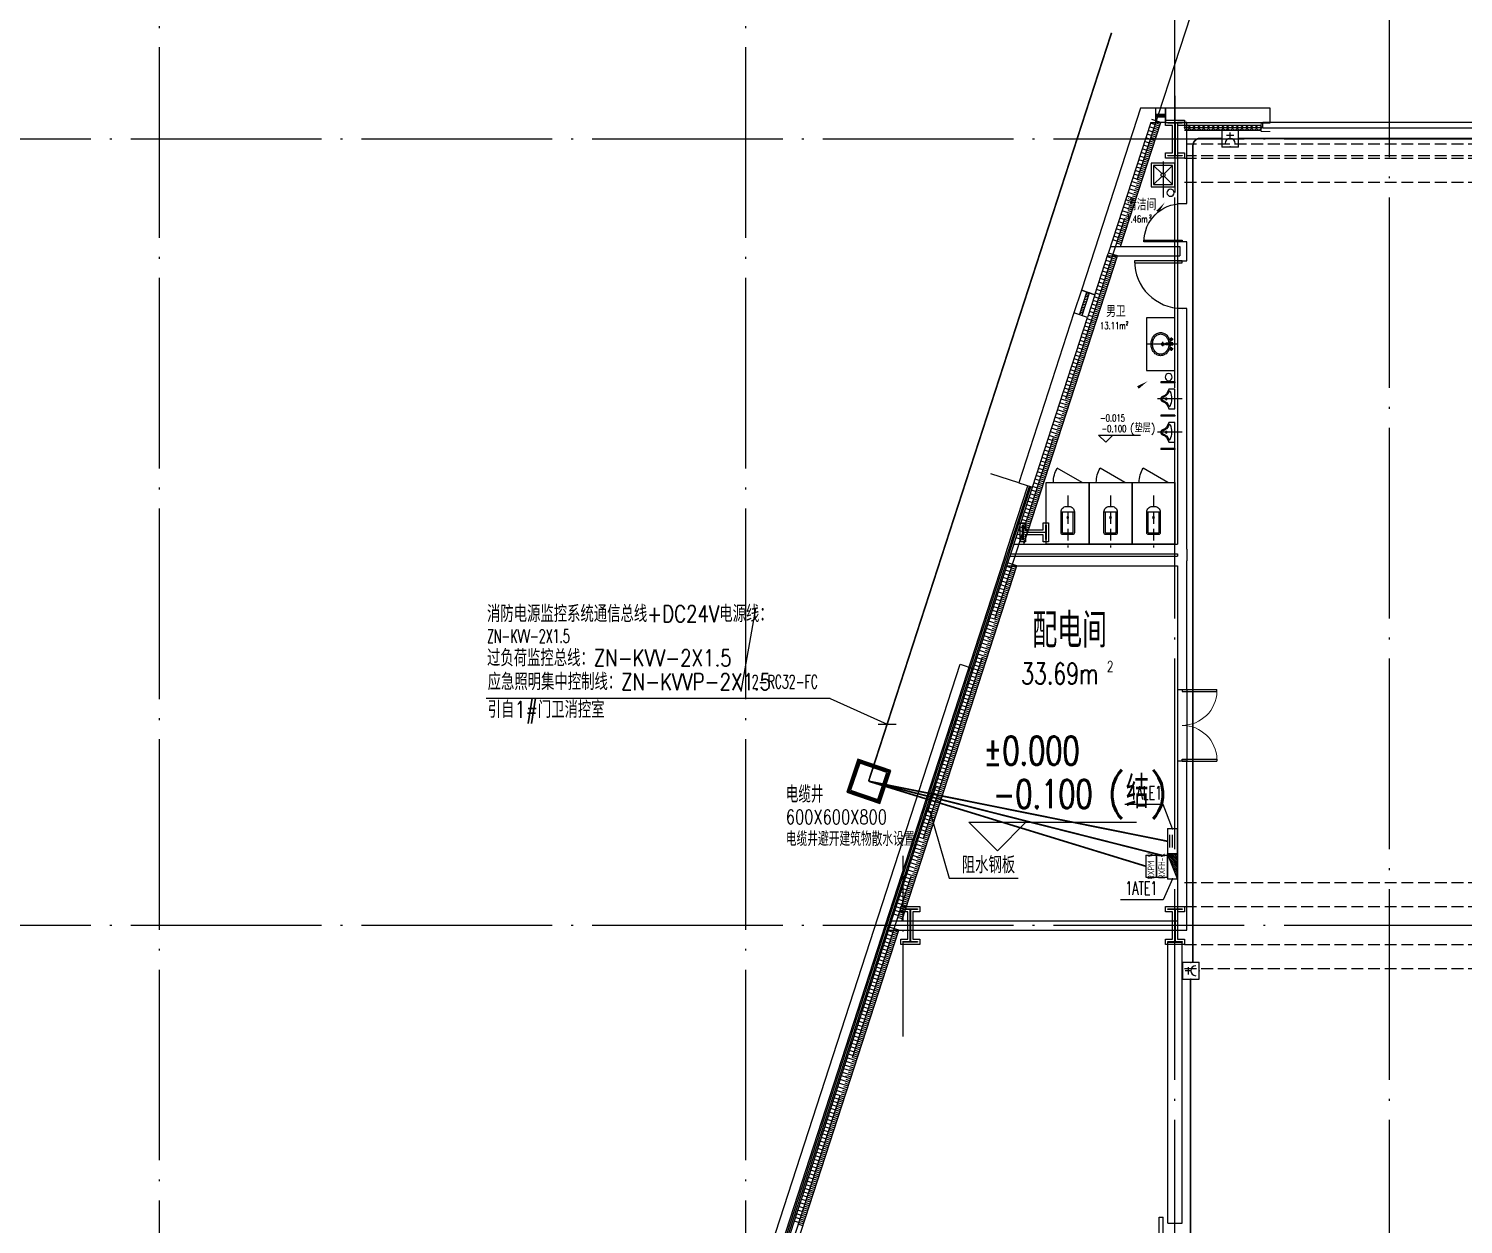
# Model space of a CAD drawing. Extents: x -1396510 to 1250330, y -1892470 to 1623980.
# Drawn here: x 495068 to 525165, y -739402 to -714309 of the extents above; entities that cross this region are included whole.
import ezdxf
from ezdxf.enums import TextEntityAlignment as Align

# ---------------------------------------------------------------- set-up
doc = ezdxf.new("R2010")
doc.units = 0
doc.header["$LTSCALE"] = 1000
doc.header["$MEASUREMENT"] = 0
for name, pattern in [('10平面$0$DASH', [0.35, 0.25, -0.1]), ('10平面$1$DOTE', [2.42, 2, -0.2, 0.02, -0.2]), ('DASH', [0.35, 0.25, -0.1]), ('DOTE', [2.42, 2, -0.2, 0.02, -0.2])]:
    doc.linetypes.add(name, pattern=pattern)
doc.layers.get('Defpoints').update_dxf_attribs({"color": 210})
for name, color, linetype in [('10平面$0$WINDOW', 4, 'Continuous'), ('10平面$1$A-AXIS-DOTE', 14, '10平面$1$DOTE'), ('99平面图例外参$0$A-HATCH-2', 251, 'Continuous'), ('A-AXIS-DOTE', 14, 'DOTE'), ('A-AXIS-DP', 126, 'Continuous'), ('A-HATCH-2', 251, 'Continuous'), ('A-HRAIL', 173, 'Continuous'), ('A-LIN-V', 9, 'Continuous'), ('A-SFCE', 30, 'Continuous'), ('A-WC', 223, 'Continuous'), ('A-WINDOW', 140, 'Continuous'), ('A-防火门窗', 1, 'Continuous'), ('AS-COLN', 6, 'Continuous'), ('AS-WALL', 40, 'Continuous'), ('DIM-箱柜', 3, 'Continuous'), ('DIM_SYMB', 3, 'Continuous'), ('EQUIP-消防', 3, 'Continuous'), ('EQUIP-箱柜', 3, 'Continuous'), ('TEL_TEXT', 7, 'Continuous'), ('WIRE-照明', 1, 'Continuous'), ('建-墙-幕', 4, 'Continuous'), ('建-房间', 7, 'Continuous'), ('建-标高', 3, 'Continuous'), ('建-门', 4, 'Continuous'), ('电气', 7, 'Continuous')]:
    doc.layers.add(name, color=color, linetype=linetype)
doc.layers.add('A-云线2', color=3, linetype='Continuous', plot=False)
doc.styles.add('_TEL_ATTDEF', font='GBENOR', dxfattribs={"width": 0.8, "height": 3, "bigfont": 'GBCBIG'})
doc.styles.add('_TEL_DIM', font='SIMPLEX', dxfattribs={"width": 0.8, "height": 3.5, "bigfont": 'HZTXT'})
doc.styles.add('A-AREA', font='SIMPLEX', dxfattribs={"bigfont": 'GBCBIG'})
doc.styles.add('A-STANDARD', font='SIMPLEX', dxfattribs={"bigfont": 'GBCBIG'})
doc.styles.get("Standard").update_dxf_attribs({"font": 'gbenor.shx', "bigfont": 'gbcbig.shx'})
doc.styles.add('TG_LINETYPE', font='SIMPLEX', dxfattribs={"width": 0.8, "height": 3, "bigfont": 'HZTXT'})
doc.linetypes.add('TG_G', pattern='A,1,-0.3,["G",TG_LINETYPE,S=0.1,R=0,X=-0.25,Y=-0.15],0', length=1.3)
doc.linetypes.add('TG_X', pattern='A,1,-0.3,["X",TG_LINETYPE,S=0.1,R=0,X=-0.25,Y=-0.15],0', length=1.3)
doc.linetypes.add('TG_YJ', pattern='A,1,-0.6,["YJ",TG_LINETYPE,S=0.1,R=0,X=-0.6,Y=-0.15],0', length=1.6)

# ---------------------------------------------------------------- blocks, each defined once
blk = doc.blocks.new('厕卫')
at = {"layer": 'A-AXIS-DOTE', "color": 0, "linetype": 'DASH'}
blk.add_line((50, -823), (50, 272), dxfattribs=at)
at = {"layer": 'A-WC', "color": 0}
for p, q in [((-60, -40), (-60, -470)), ((150, -30), (-50, -30)), ((160, -470), (160, -40)), ((190, -470), (-90, -470)), ((350, -1097), (-170, -1397))]:
    blk.add_line(p, q, dxfattribs=at)
blk.add_lwpolyline([(-400, 203), (-400, -1097), (500, -1097), (500, 203)], close=True, dxfattribs=at)
blk.add_lwpolyline([(190, -40, 0.414214), (150, 0), (-50, 0, 0.414214), (-90, -40), (-90, -480, 0.414214), (20, -590), (80, -590, 0.414214), (190, -480)], format="xyb", close=True, dxfattribs=at)
blk.add_circle((50, -359), 20, dxfattribs=at)
for centre, radius, start, end in [((-50, -40), 10, 90, 180), ((150, -40), 10, 0, 90), ((350, -1097), 600, 180, 209.9999)]:
    blk.add_arc(centre, radius, start, end, dxfattribs=at)
for p in [(50, 0), (50, -359)]:
    blk.add_point(p, dxfattribs=at)
blk = doc.blocks.new('$lvtry$00000224')
at = {"color": 0}
for p, q in [((-363, 0), (-363, -300)), ((-338, 0), (-363, 0)), ((-338, -300), (-363, -300)), ((-338, 0), (-338, -300)), ((337, 0), (337, -300)), ((362, 0), (337, 0)), ((362, -300), (337, -300)), ((362, 0), (362, -300))]:
    blk.add_line(p, q, dxfattribs=at)
at = {"color": 0, "elevation": 0}
blk.add_lwpolyline([(-205, -131), (-205, 0), (205, 0), (205, -131, 0.268068), (51, -263, -0.317765), (0, -300, -0.317765), (-51, -263, 0.268068)], format="xyb", close=True, dxfattribs=at)
at = {"color": 0}
blk.add_circle((0, -182, 0), 20, dxfattribs=at)
for centre, radius, start, end in [((-152, -115, 0), 10, 114.1084, 248.1394), ((5, -466, 0), 395, 66.6675, 114.1084), ((-243, -341, 0), 233, 19.2639, 68.1394), ((0, -256, 0), 24, 199.2639, 269.4998), ((0, -256, 0), 24, 270.5002, 340.7361), ((243, -341, 0), 233, 110.4941, 160.7361), ((158, -113, 0), 10, 290.4941, 66.6675)]:
    blk.add_arc(centre, radius, start, end, dxfattribs=at)
blk.add_point((0, -182, 0), dxfattribs=at)
at = {"layer": 'A-AXIS-DOTE', "color": 0}
blk.add_lwpolyline([(0, 153), (0, -367)], dxfattribs=at)
blk = doc.blocks.new('小便器')
at = {"layer": 'A-WC', "color": 8, "xscale": -1, "rotation": 89.99999999999999}
blk.add_blockref('$lvtry$00000224', (2044606, 1695654), dxfattribs=at)
blk = doc.blocks.new('45345')
at = {"layer": 'A-WC'}
h = blk.add_hatch(dxfattribs=at)
h.set_pattern_fill('ANSI31', color=0, scale=10)
h.set_pattern_definition([(30, (40598742844.535, 3385776346.45), (-7.9375, 13.74815), [])])
edge = h.paths.add_edge_path()
edge.add_arc((40598742441.347763, 3385774511.717568), 50, 0, 360)
at = {"layer": 'A-WC', "color": 0}
blk.add_circle((40598742441.347763, 3385774511.717568), 50, dxfattribs=at)
blk = doc.blocks.new('A$C34D37DA4')
at = {"color": 0, "ltscale": 0.5}
for points in [[(-250, -108), (250, -108), (250, 392), (-250, 392)], [(-200, -58), (200, -58), (200, 342), (-200, 342)]]:
    blk.add_lwpolyline(points, close=True, dxfattribs=at)
for points in [[(-200, 342), (-28, 171)], [(28, 171), (200, 342)], [(-200, -58), (-28, 114)], [(28, 114), (200, -58)]]:
    blk.add_lwpolyline(points, dxfattribs=at)
blk.add_circle((0, 142), 40, dxfattribs=at)
at = {"layer": 'A-AXIS-DOTE', "color": 0}
blk.add_lwpolyline([(0, 427), (0, -333)], dxfattribs=at)
blk = doc.blocks.new('10平面$0$$DorLib2D$00000126')
at = {"color": 0, "linetype": 'Continuous'}
for p, q in [((-0.532, 0.5), (-0.532, 0.9)), ((0.532, 0.9), (0.532, 0.5))]:
    blk.add_line(p, q, dxfattribs=at)
at = {"color": 0, "linetype": '10平面$0$DASH'}
for p, q in [((-0.532, 0.9), (0.532, 0.9)), ((-0.532, 0.5), (0.532, 0.5))]:
    blk.add_line(p, q, dxfattribs=at)
blk = doc.blocks.new('42343243')
at = {"layer": '10平面$0$WINDOW', "xscale": 5000, "yscale": 300, "zscale": 300, "rotation": 179.9999999999992}
blk.add_blockref('10平面$0$$DorLib2D$00000126', (-259354, 1223020), dxfattribs=at)
blk = doc.blocks.new('nt66')
at = {"layer": 'A-HATCH-2', "color": 8}
blk.add_lwpolyline([(-195840, 766870), (-195440, 766870), (-195440, 766758), (-195586, 766758), (-195586, 766182), (-195440, 766182), (-195440, 766070), (-195840, 766070), (-195840, 766182), (-195694, 766182), (-195694, 766758), (-195840, 766758)], close=True, dxfattribs=at)
at = {"layer": 'AS-COLN'}
blk.add_lwpolyline([(-195790, 766820), (-195490, 766820), (-195490, 766808), (-195636, 766808), (-195636, 766132), (-195490, 766132), (-195490, 766120), (-195790, 766120), (-195790, 766132), (-195644, 766132), (-195644, 766808), (-195790, 766808)], close=True, dxfattribs=at)
blk = doc.blocks.new('342343243')
at = {"layer": 'A-AXIS-DP', "color": 5}
blk.add_lwpolyline([(-155704, 832070), (-155404, 832070), (-155404, 832058), (-155550, 832058), (-155550, 831582), (-155404, 831582), (-155404, 831570), (-155704, 831570), (-155704, 831582), (-155558, 831582), (-155558, 832058), (-155704, 832058), (-155704, 832070)], close=True, dxfattribs=at)
at = {"layer": 'A-HATCH-2'}
blk.add_lwpolyline([(-155754, 832120), (-155354, 832120), (-155354, 832008), (-155500, 832008), (-155500, 831632), (-155354, 831632), (-155354, 831520), (-155754, 831520), (-155754, 831632), (-155608, 831632), (-155608, 832008), (-155754, 832008)], close=True, dxfattribs=at)
blk = doc.blocks.new('33333')
for p in [(-68214, -43900), (-73764, -60400), (-68214, -60400)]:
    blk.add_blockref('nt66', p)
at = {"layer": 'A-AXIS-DP', "rotation": 270}
blk.add_blockref('342343243', (-1098624, 558766), dxfattribs=at)
blk = doc.blocks.new('w42343')
at = {"layer": 'A-HATCH-2', "color": 8, "linetype": 'DASH'}
for p, q in [((-263654, 722170), (-128354, 722170)), ((-263654, 721670), (-128354, 721670)), ((-263654, 706970), (-128354, 706970)), ((-263654, 706470), (-128354, 706470)), ((-263654, 705670), (-128354, 705670)), ((-263654, 705170), (-128354, 705170))]:
    blk.add_line(p, q, dxfattribs=at)
blk = doc.blocks.new('343243')
at = {"layer": '10平面$1$A-AXIS-DOTE', "color": 0}
blk.add_lwpolyline([(-137039, 783550), (-137039, 784210)], dxfattribs=at)
at = {"layer": 'A-WC', "color": 0}
for p, q in [((-137139, 783657), (-137139, 783731)), ((-137084, 783875), (-136994, 783875)), ((-137071, 783707), (-137056, 783814)), ((-137064, 783668), (-137056, 783814)), ((-137056, 783814), (-137022, 783814)), ((-137056, 783804), (-137022, 783804)), ((-137039, 783830), (-137039, 783920)), ((-137014, 783668), (-137022, 783814)), ((-137008, 783707), (-137022, 783814)), ((-136939, 783657), (-136939, 783731)), ((-137176, 783694), (-137103, 783694)), ((-137064, 783668), (-137071, 783707)), ((-137064, 783668), (-137014, 783668)), ((-137063, 783687), (-137015, 783687)), ((-137014, 783668), (-137008, 783707)), ((-136976, 783694), (-136903, 783694))]:
    blk.add_line(p, q, dxfattribs=at)
for points in [[(-137069, 783721, -0.055034), (-137132, 783735, -0.088849), (-137208, 783776, -0.104988), (-137263, 783843, -0.12017), (-137282, 783920, -0.12017), (-137263, 783997, -0.104988), (-137208, 784064, -0.088849), (-137132, 784105, -0.080052), (-137039, 784120, -0.080052)], [(-137065, 783751, -0.056066), (-137123, 783763, -0.088849), (-137190, 783800, -0.104988), (-137237, 783857, -0.12017), (-137252, 783920, -0.12017), (-137237, 783983, -0.104988), (-137190, 784040, -0.088849), (-137123, 784077, -0.080052), (-137039, 784090, -0.080052)], [(-137039, 784120, -0.080052), (-136946, 784105, -0.088849), (-136870, 784064, -0.104988), (-136815, 783997, -0.12017), (-136796, 783920, -0.12017), (-136815, 783843, -0.104988), (-136870, 783776, -0.088849), (-136946, 783735, -0.055034), (-137010, 783721, -0.080052)], [(-137039, 784090, -0.080052), (-136956, 784077, -0.088849), (-136889, 784040, -0.104988), (-136842, 783983, -0.12017), (-136826, 783920, -0.12017), (-136842, 783857, -0.104988), (-136889, 783800, -0.088849), (-136956, 783763, -0.056066), (-137014, 783751, -0.080052)]]:
    blk.add_lwpolyline(points, format="xyb", dxfattribs=at)
for centre, radius in [((-137039, 783875), 30), ((-137039, 783875), 20), ((-137139, 783694), 25), ((-137139, 783694), 15), ((-136939, 783694), 25), ((-136939, 783694), 15)]:
    blk.add_circle(centre, radius, dxfattribs=at)
for centre, start, end in [((-137040, 783695), 80.5252, 279.4748), ((-137038, 783695), 260.5252, 99.4748)]:
    blk.add_arc(centre, 7.19, start, end, dxfattribs=at)
blk = doc.blocks.new('3333')
at = {"layer": 'A-SFCE', "const_width": 20}
blk.add_lwpolyline([(-227064, 766320), (-227064, 766510), (-227244, 766510), (-227244, 766320)], dxfattribs=at)
blk = doc.blocks.new('*U25')
at = {"color": 0}
blk.add_lwpolyline([(500, 0), (500, 1000), (460, 1000), (460, 0)], close=True, dxfattribs=at)
blk.add_arc((500, 0), 1000, 90, 180, dxfattribs=at)
blk = doc.blocks.new('*U24')
at = {"color": 0, "xscale": 0.001, "yscale": 0.001, "zscale": 0.001}
blk.add_blockref('*U25', (0, 0), dxfattribs=at)
blk = doc.blocks.new('10平面$0$$DorLib2D$00000002')
for p, q in [((-0.5, 0), (-0.5, 0.4875)), ((-0.475, 0.4875), (-0.5, 0.4875)), ((-0.475, 0), (-0.475, 0.4875)), ((0.475, 0), (0.475, 0.4875)), ((0.475, 0.4875), (0.5, 0.4875)), ((0.5, 0), (0.5, 0.4875)), ((-0.5, 0), (-0.475, 0)), ((0.5, 0), (0.475, 0))]:
    blk.add_line(p, q)
at = {"lineweight": 13}
for centre, start, end in [((-0.4875, 0), 0, 88.53072), ((0.4875, 0), 91.46928, 180)]:
    blk.add_arc(centre, 0.4875, start, end, dxfattribs=at)
blk = doc.blocks.new('*U52')
at = {"color": 0}
for p, q in [((-250, 150), (250, 150)), ((250, 30), (-250, 30)), ((-250, -30), (-190, 30)), ((-190, -30), (-130, 30)), ((-130, -30), (-70, 30)), ((-70, -30), (-10, 30)), ((-10, -30), (50, 30)), ((50, -30), (110, 30)), ((110, -30), (170, 30)), ((170, -30), (230, 30)), ((250, -30), (-250, -30)), ((-250, -150), (250, -150))]:
    blk.add_line(p, q, dxfattribs=at)
for points in [[(-250, -150), (-250, 150)], [(250, -150), (250, 150)]]:
    blk.add_lwpolyline(points, dxfattribs=at)
blk = doc.blocks.new('*U51')
at = {"color": 0, "xscale": 0.001999999996058992, "yscale": 0.003333333333333334, "zscale": 0.001999999996058992}
blk.add_blockref('*U52', (0, 0), dxfattribs=at)
blk = doc.blocks.new('99平面图例外参$0$$LinePat$填挖边坡')
at = {"color": 0}
for p, q in [((0, 0), (0, -1500)), ((300, 0), (300, -600))]:
    blk.add_line(p, q, dxfattribs=at)
at = {"layer": 'Defpoints', "color": 0}
blk.add_point((600, 0), dxfattribs=at)
blk = doc.blocks.new('99平面图例外参$0$$LinePat$圆环')
for points in [[(0, 150), (300, 150)], [(0, 0), (300, 0)], [(0, -150), (300, -150)]]:
    blk.add_lwpolyline(points)
at = {"color": 0}
blk.add_circle((150, 0), 150, dxfattribs=at)
blk = doc.blocks.new('世赫2#厂房一层0821')
at = {"layer": 'A-AXIS-DOTE', "color": 8, "ltscale": 2}
for p, q in [((0, -89188.9), (0, 6400)), ((12300, -89188.9), (12300, 6300)), ((21300, -87498.9), (21300, 6300)), ((25800, -87498.9), (25800, 6300)), ((163114.2, 0), (-11095.8, 0)), ((163114.2, -16500), (-11095.8, -16500))]:
    blk.add_line(p, q, dxfattribs=at)
at = {"layer": 'A-AXIS-DOTE', "color": 8}
blk.add_line((15600, -18830), (15600, -15040), dxfattribs=at)
at = {"layer": 'A-AXIS-DOTE', "color": 8, "ltscale": 2}
blk.add_lwpolyline([(-1898.6, -69910.4), (21947.6, 3584)], dxfattribs=at)
at = {"layer": 'A-LIN-V'}
for p, q in [((20159.8, -2250), (21003.4, 350)), ((18131.9, -8500), (20094.9, -2450)), ((15568.7, -16400), (17985.9, -8950)), ((-400, -65615.8), (15503.8, -16600))]:
    blk.add_line(p, q, dxfattribs=at)
blk.add_lwpolyline([(-900, -68000), (-900, -65552.5), (16794.3, -11018.4), (17079.6, -11111)], dxfattribs=at)
at = {"layer": 'A-SFCE'}
for p, q in [((21300, 910), (21300, -1120)), ((18024.1, -7212.2), (17437.1, -7021.7))]:
    blk.add_line(p, q, dxfattribs=at)
at = {"layer": 'A-SFCE', "linetype": 'DASH'}
for p, q in [((30150, -100), (21550, -100)), ((30150, -350), (21550, -350))]:
    blk.add_line(p, q, dxfattribs=at)
at = {"layer": 'A-WC', "color": 8, "elevation": 0}
blk.add_lwpolyline([(21300, -4850), (21300, -3750), (20700, -3750), (20700, -4850), (21300, -4850)], dxfattribs=at)
at = {"layer": 'A-防火门窗'}
for p, q in [((21350, -11550), (21350, -13050)), ((21550, -11550), (21550, -13050))]:
    blk.add_line(p, q, dxfattribs=at)
at = {"layer": 'AS-WALL'}
for p, q in [((20575.1, 650), (19616.7, -2303.7)), ((20900, 650), (20575.1, 650)), ((20900, 350), (20900, 650)), ((23300, 650), (21100, 650)), ((21100, 650), (21100, 350)), ((23300, 350), (23300, 650)), ((20793.1, 350), (19902.1, -2396.3)), ((20793.1, 350), (20900, 350)), ((21100, 350), (23300, 350)), ((21350, 350), (21350, -1350)), ((21550, 350), (21350, 350)), ((21550, -1350), (21550, 350)), ((21350, -1350), (21550, -1350)), ((19616.7, -2303.7), (19335.8, -3169.6)), ((19621.1, -3262.2), (19902.1, -2396.3)), ((19949.5, -2250), (21400, -2250)), ((21350, -2150), (21350, -2550)), ((21550, -2150), (21350, -2150)), ((21400, -2250), (21400, -2450)), ((21550, -2550), (21550, -2150)), ((19884.7, -2450), (21400, -2450)), ((21350, -2550), (21550, -2550)), ((19335.8, -3169.6), (19621.1, -3262.2)), ((21550, -3550), (21350, -3550)), ((21350, -3550), (21350, -8500)), ((21550, -8600), (21550, -3550)), ((19181.5, -3645.2), (18024.1, -7212.2)), ((18309.5, -7304.7), (19466.8, -3737.8)), ((19466.8, -3737.8), (19181.5, -3645.2)), ((18024.1, -7212.2), (18309.5, -7304.7)), ((17856.8, -8700), (21350, -8700)), ((17921.7, -8500), (21350, -8500)), ((21350, -8700), (21350, -8750)), ((21550, -8600), (21550, -8850)), ((17775.7, -8950), (21350, -8950)), ((17840.5, -8750), (21350, -8750)), ((21350, -8950), (21350, -11550)), ((21550, -11550), (21550, -8850)), ((21350, -11550), (21550, -11550)), ((21550, -13050), (21350, -13050)), ((21350, -13050), (21350, -16400)), ((21550, -16600), (21550, -13050)), ((15358.4, -16400), (21350, -16400)), ((15293.5, -16600), (21550, -16600)), ((21150, -22750), (21150, -16850)), ((21150, -16850), (21450, -16850)), ((21450, -22750), (21450, -16850)), ((21150, -22750), (21450, -22750))]:
    blk.add_line(p, q, dxfattribs=at)
at = {"layer": 'DIM_SYMB', "color": 8}
for points in [[(20614.2, -1920, 0, 0, 0), (21084.2, -1330, 0, 64, 0), (20934.6, -1517.7, 0, 0, 0)], [(19994.2, -5550, 0, 0, 0), (20724.2, -5080, 0, 64, 0), (20522.4, -5209.9, 0, 0, 0)]]:
    blk.add_lwpolyline(points, format="xyseb", dxfattribs=at)
at = {"layer": '建-墙-幕'}
for p, q in [((17789.1, -8584.6), (18214.4, -7273.9)), ((17820.8, -8594.9), (18246.1, -7284.2)), ((17852.5, -8605.1), (18277.8, -7294.4)), ((17884.2, -8615.4), (18309.5, -7304.7)), ((18214.4, -7273.9), (18309.5, -7304.7)), ((17708, -8834.6), (17789.1, -8584.6)), ((17739.7, -8844.9), (17820.8, -8594.9)), ((17771.4, -8855.1), (17852.5, -8605.1)), ((17803.1, -8865.4), (17884.2, -8615.4)), ((15225.8, -16484.6), (17708, -8834.6)), ((15257.5, -16494.9), (17739.7, -8844.9)), ((15289.2, -16505.1), (17771.4, -8855.1)), ((15321, -16515.4), (17803.1, -8865.4)), ((9872.2, -32984.6), (15225.8, -16484.6)), ((9903.9, -32994.9), (15257.5, -16494.9)), ((9935.6, -33005.1), (15289.2, -16505.1)), ((9967.3, -33015.4), (15321, -16515.4))]:
    blk.add_line(p, q, dxfattribs=at)
at = {"layer": '建-标高', "color": 8}
for p, q in [((19847.8, -6360), (19697.8, -6210)), ((19697.8, -6210), (20577.8, -6210)), ((19847.8, -6360), (19997.8, -6210)), ((17574.2, -14930.9), (16974.2, -14330.9)), ((16974.2, -14330.9), (20494.2, -14330.9)), ((17574.2, -14930.9), (18174.2, -14330.9))]:
    blk.add_line(p, q, dxfattribs=at)
at = {"layer": '建-门'}
for p, q in [((21350, -1350), (21350, -2150)), ((21350, -2550), (21350, -3550))]:
    blk.add_line(p, q, dxfattribs=at)
at = {"color": 8, "rotation": 180.0000000000122}
for p in [(2065906.1, 1690203.6, 0), (2065906.1, 1689503.6, 0)]:
    blk.add_blockref('小便器', p, dxfattribs=at)
at = {"color": 8, "xscale": -1, "rotation": 180}
for p in [(19000, -8297.2), (19900, -8297.2), (20800, -8297.2)]:
    blk.add_blockref('厕卫', p, dxfattribs=at)
at = {"layer": '10平面$0$WINDOW', "xscale": -4000, "yscale": -200, "zscale": 200, "rotation": 269.9999999997814}
blk.add_blockref('10平面$0$$DorLib2D$00000126', (21150, -24750), dxfattribs=at)
at = {"layer": '99平面图例外参$0$A-HATCH-2', "color": 203, "yscale": 0.1333333333333333, "zscale": 0.1333333333333333}
for p, xscale, rotation in [((20978.6, 273.5), 0.1339918837971177, 252.0237134181391), ((21003.4, 350), 0.1339918837971177, 252.0237134181391), ((20879.4, -32.4), 0.1339918837971177, 252.0237134181391), ((20904.2, 44.1), 0.1339918837971177, 252.0237134181391), ((20929, 120.6), 0.1339918837971177, 252.0237134181391), ((20953.8, 197.1), 0.1339918837971177, 252.0237134181391), ((20780.1, -338.2), 0.1339918837971177, 252.0237134181391), ((20804.9, -261.8), 0.1339918837971177, 252.0237134181391), ((20829.7, -185.3), 0.1339918837971177, 252.0237134181391), ((20854.5, -108.8), 0.1339918837971177, 252.0237134181391), ((20680.9, -644.1), 0.1339918837971177, 252.0237134181391), ((20705.7, -567.6), 0.1339918837971177, 252.0237134181391), ((20730.5, -491.2), 0.1339918837971177, 252.0237134181391), ((20755.3, -414.7), 0.1339918837971177, 252.0237134181391), ((20581.6, -950), 0.1339918837971177, 252.0237134181391), ((20606.4, -873.5), 0.1339918837971177, 252.0237134181391), ((20631.2, -797.1), 0.1339918837971177, 252.0237134181391), ((20656, -720.6), 0.1339918837971177, 252.0237134181391), ((20482.4, -1255.9), 0.1339918837971177, 252.0237134181391), ((20507.2, -1179.4), 0.1339918837971177, 252.0237134181391), ((20532, -1102.9), 0.1339918837971177, 252.0237134181391), ((20556.8, -1026.5), 0.1339918837971177, 252.0237134181391), ((20383.1, -1561.8), 0.1339918837971177, 252.0237134181391), ((20407.9, -1485.3), 0.1339918837971177, 252.0237134181391), ((20432.7, -1408.8), 0.1339918837971177, 252.0237134181391), ((20457.6, -1332.4), 0.1339918837971177, 252.0237134181391), ((20308.7, -1791.2), 0.1339918837971177, 252.0237134181391), ((20333.5, -1714.7), 0.1339918837971177, 252.0237134181391), ((20358.3, -1638.2), 0.1339918837971177, 252.0237134181391), ((20209.4, -2097.1), 0.1339918837971177, 252.0237134181391), ((20234.2, -2020.6), 0.1339918837971177, 252.0237134181391), ((20259.1, -1944.1), 0.1339918837971177, 252.0237134181391), ((20283.9, -1867.6), 0.1339918837971177, 252.0237134181391), ((20094.9, -2450), 0.1341875878156124, 252.0237134181382), ((20184.6, -2173.5), 0.1339918837971177, 252.0237134181391), ((19995.5, -2756.3), 0.1341875878156124, 252.0237134181382), ((20020.4, -2679.7), 0.1341875878156124, 252.0237134181382), ((20045.2, -2603.2), 0.1341875878156124, 252.0237134181382), ((20070.1, -2526.6), 0.1341875878156124, 252.0237134181382), ((19896.1, -3062.7), 0.1341875878156124, 252.0237134181382), ((19921, -2986.1), 0.1341875878156124, 252.0237134181382), ((19945.8, -2909.5), 0.1341875878156124, 252.0237134181382), ((19970.7, -2832.9), 0.1341875878156124, 252.0237134181382), ((19796.7, -3369), 0.1341875878156124, 252.0237134181382), ((19821.6, -3292.4), 0.1341875878156124, 252.0237134181382), ((19846.4, -3215.8), 0.1341875878156124, 252.0237134181382), ((19871.3, -3139.2), 0.1341875878156124, 252.0237134181382), ((19722.2, -3598.7), 0.1341875878156124, 252.0237134181382), ((19747, -3522.2), 0.1341875878156124, 252.0237134181382), ((19771.9, -3445.6), 0.1341875878156124, 252.0237134181382), ((19622.8, -3905.1), 0.1341875878156124, 252.0237134181382), ((19647.7, -3828.5), 0.1341875878156124, 252.0237134181382), ((19672.5, -3751.9), 0.1341875878156124, 252.0237134181382), ((19697.4, -3675.3), 0.1341875878156124, 252.0237134181382), ((19523.4, -4211.4), 0.1341875878156124, 252.0237134181382), ((19548.3, -4134.8), 0.1341875878156124, 252.0237134181382), ((19573.1, -4058.2), 0.1341875878156124, 252.0237134181382), ((19598, -3981.6), 0.1341875878156124, 252.0237134181382), ((19424, -4517.7), 0.1341875878156124, 252.0237134181382), ((19448.9, -4441.1), 0.1341875878156124, 252.0237134181382), ((19473.7, -4364.6), 0.1341875878156124, 252.0237134181382), ((19498.6, -4288), 0.1341875878156124, 252.0237134181382), ((19324.6, -4824.1), 0.1341875878156124, 252.0237134181382), ((19349.5, -4747.5), 0.1341875878156124, 252.0237134181382), ((19374.3, -4670.9), 0.1341875878156124, 252.0237134181382), ((19399.2, -4594.3), 0.1341875878156124, 252.0237134181382), ((19225.2, -5130.4), 0.1341875878156124, 252.0237134181382), ((19250.1, -5053.8), 0.1341875878156124, 252.0237134181382), ((19274.9, -4977.2), 0.1341875878156124, 252.0237134181382), ((19299.8, -4900.6), 0.1341875878156124, 252.0237134181382), ((19125.8, -5436.7), 0.1341875878156124, 252.0237134181382), ((19150.7, -5360.1), 0.1341875878156124, 252.0237134181382), ((19175.5, -5283.5), 0.1341875878156124, 252.0237134181382), ((19200.4, -5207), 0.1341875878156124, 252.0237134181382), ((19026.5, -5743), 0.1341875878156124, 252.0237134181382), ((19051.3, -5666.5), 0.1341875878156124, 252.0237134181382), ((19076.1, -5589.9), 0.1341875878156124, 252.0237134181382), ((19101, -5513.3), 0.1341875878156124, 252.0237134181382), ((18927.1, -6049.4), 0.1341875878156124, 252.0237134181382), ((18951.9, -5972.8), 0.1341875878156124, 252.0237134181382), ((18976.8, -5896.2), 0.1341875878156124, 252.0237134181382), ((19001.6, -5819.6), 0.1341875878156124, 252.0237134181382), ((18827.7, -6355.7), 0.1341875878156124, 252.0237134181382), ((18852.5, -6279.1), 0.1341875878156124, 252.0237134181382), ((18877.4, -6202.5), 0.1341875878156124, 252.0237134181382), ((18902.2, -6125.9), 0.1341875878156124, 252.0237134181382), ((18728.3, -6662), 0.1341875878156124, 252.0237134181382), ((18753.1, -6585.4), 0.1341875878156124, 252.0237134181382), ((18778, -6508.9), 0.1341875878156124, 252.0237134181382), ((18802.8, -6432.3), 0.1341875878156124, 252.0237134181382), ((18628.9, -6968.4), 0.1341875878156124, 252.0237134181382), ((18653.7, -6891.8), 0.1341875878156124, 252.0237134181382), ((18678.6, -6815.2), 0.1341875878156124, 252.0237134181382), ((18703.4, -6738.6), 0.1341875878156124, 252.0237134181382), ((18529.5, -7274.7), 0.1341875878156124, 252.0237134181382), ((18554.3, -7198.1), 0.1341875878156124, 252.0237134181382), ((18579.2, -7121.5), 0.1341875878156124, 252.0237134181382), ((18604, -7044.9), 0.1341875878156124, 252.0237134181382), ((18430.1, -7581), 0.1341875878156124, 252.0237134181382), ((18454.9, -7504.4), 0.1341875878156124, 252.0237134181382), ((18479.8, -7427.8), 0.1341875878156124, 252.0237134181382), ((18504.6, -7351.3), 0.1341875878156124, 252.0237134181382), ((18355.6, -7810.8), 0.1341875878156124, 252.0237134181382), ((18380.4, -7734.2), 0.1341875878156124, 252.0237134181382), ((18405.3, -7657.6), 0.1341875878156124, 252.0237134181382), ((18256.2, -8117.1), 0.1341875878156124, 252.0237134181382), ((18281, -8040.5), 0.1341875878156124, 252.0237134181382), ((18305.9, -7963.9), 0.1341875878156124, 252.0237134181382), ((18330.7, -7887.3), 0.1341875878156124, 252.0237134181382), ((18156.8, -8423.4), 0.1341875878156124, 252.0237134181382), ((18181.6, -8346.8), 0.1341875878156124, 252.0237134181382), ((18206.5, -8270.3), 0.1341875878156124, 252.0237134181382), ((18231.3, -8193.7), 0.1341875878156124, 252.0237134181382), ((17961, -9026.8), 0.1345763054429145, 252.0237134181385), ((17985.9, -8950), 0.1345763054429145, 252.0237134181385), ((17861.3, -9334), 0.1345763054429145, 252.0237134181385), ((17886.2, -9257.2), 0.1345763054429145, 252.0237134181385), ((17911.2, -9180.4), 0.1345763054429145, 252.0237134181385), ((17936.1, -9103.6), 0.1345763054429145, 252.0237134181385), ((17761.6, -9641.2), 0.1345763054429145, 252.0237134181385), ((17786.6, -9564.4), 0.1345763054429145, 252.0237134181385), ((17811.5, -9487.6), 0.1345763054429145, 252.0237134181385), ((17836.4, -9410.8), 0.1345763054429145, 252.0237134181385), ((17662, -9948.5), 0.1345763054429145, 252.0237134181385), ((17686.9, -9871.6), 0.1345763054429145, 252.0237134181385), ((17711.8, -9794.8), 0.1345763054429145, 252.0237134181385), ((17736.7, -9718), 0.1345763054429145, 252.0237134181385), ((17562.3, -10255.7), 0.1345763054429145, 252.0237134181385), ((17587.2, -10178.9), 0.1345763054429145, 252.0237134181385), ((17612.1, -10102.1), 0.1345763054429145, 252.0237134181385), ((17637, -10025.3), 0.1345763054429145, 252.0237134181385), ((17462.6, -10562.9), 0.1345763054429145, 252.0237134181385), ((17487.5, -10486.1), 0.1345763054429145, 252.0237134181385), ((17512.4, -10409.3), 0.1345763054429145, 252.0237134181385), ((17537.4, -10332.5), 0.1345763054429145, 252.0237134181385), ((17362.9, -10870.1), 0.1345763054429145, 252.0237134181385), ((17387.8, -10793.3), 0.1345763054429145, 252.0237134181385), ((17412.8, -10716.5), 0.1345763054429145, 252.0237134181385), ((17437.7, -10639.7), 0.1345763054429145, 252.0237134181385), ((17263.2, -11177.3), 0.1345763054429145, 252.0237134181385), ((17288.2, -11100.5), 0.1345763054429145, 252.0237134181385), ((17313.1, -11023.7), 0.1345763054429145, 252.0237134181385), ((17338, -10946.9), 0.1345763054429145, 252.0237134181385), ((17163.6, -11484.5), 0.1345763054429145, 252.0237134181385), ((17188.5, -11407.7), 0.1345763054429145, 252.0237134181385), ((17213.4, -11330.9), 0.1345763054429145, 252.0237134181385), ((17238.3, -11254.1), 0.1345763054429145, 252.0237134181385), ((17063.9, -11791.8), 0.1345763054429145, 252.0237134181385), ((17088.8, -11714.9), 0.1345763054429145, 252.0237134181385), ((17113.7, -11638.1), 0.1345763054429145, 252.0237134181385), ((17138.6, -11561.3), 0.1345763054429145, 252.0237134181385), ((16964.2, -12099), 0.1345763054429145, 252.0237134181385), ((16989.1, -12022.2), 0.1345763054429145, 252.0237134181385), ((17014, -11945.4), 0.1345763054429145, 252.0237134181385), ((17039, -11868.6), 0.1345763054429145, 252.0237134181385), ((16889.4, -12329.4), 0.1345763054429145, 252.0237134181385), ((16914.4, -12252.6), 0.1345763054429145, 252.0237134181385), ((16939.3, -12175.8), 0.1345763054429145, 252.0237134181385), ((16789.8, -12636.6), 0.1345763054429145, 252.0237134181385), ((16814.7, -12559.8), 0.1345763054429145, 252.0237134181385), ((16839.6, -12483), 0.1345763054429145, 252.0237134181385), ((16864.5, -12406.2), 0.1345763054429145, 252.0237134181385), ((16690.1, -12943.8), 0.1345763054429145, 252.0237134181385), ((16715, -12867), 0.1345763054429145, 252.0237134181385), ((16739.9, -12790.2), 0.1345763054429145, 252.0237134181385), ((16764.8, -12713.4), 0.1345763054429145, 252.0237134181385), ((16590.4, -13251), 0.1345763054429145, 252.0237134181385), ((16615.3, -13174.2), 0.1345763054429145, 252.0237134181385), ((16640.2, -13097.4), 0.1345763054429145, 252.0237134181385), ((16665.2, -13020.6), 0.1345763054429145, 252.0237134181385), ((16490.7, -13558.2), 0.1345763054429145, 252.0237134181385), ((16515.6, -13481.4), 0.1345763054429145, 252.0237134181385), ((16540.6, -13404.6), 0.1345763054429145, 252.0237134181385), ((16565.5, -13327.8), 0.1345763054429145, 252.0237134181385), ((16391, -13865.5), 0.1345763054429145, 252.0237134181385), ((16416, -13788.7), 0.1345763054429145, 252.0237134181385), ((16440.9, -13711.9), 0.1345763054429145, 252.0237134181385), ((16465.8, -13635.1), 0.1345763054429145, 252.0237134181385), ((16291.4, -14172.7), 0.1345763054429145, 252.0237134181385), ((16316.3, -14095.9), 0.1345763054429145, 252.0237134181385), ((16341.2, -14019.1), 0.1345763054429145, 252.0237134181385), ((16366.1, -13942.3), 0.1345763054429145, 252.0237134181385), ((16191.7, -14479.9), 0.1345763054429145, 252.0237134181385), ((16216.6, -14403.1), 0.1345763054429145, 252.0237134181385), ((16241.5, -14326.3), 0.1345763054429145, 252.0237134181385), ((16266.4, -14249.5), 0.1345763054429145, 252.0237134181385), ((16092, -14787.1), 0.1345763054429145, 252.0237134181385), ((16116.9, -14710.3), 0.1345763054429145, 252.0237134181385), ((16141.8, -14633.5), 0.1345763054429145, 252.0237134181385), ((16166.8, -14556.7), 0.1345763054429145, 252.0237134181385), ((15992.3, -15094.3), 0.1345763054429145, 252.0237134181385), ((16017.2, -15017.5), 0.1345763054429145, 252.0237134181385), ((16042.2, -14940.7), 0.1345763054429145, 252.0237134181385), ((16067.1, -14863.9), 0.1345763054429145, 252.0237134181385), ((15892.6, -15401.5), 0.1345763054429145, 252.0237134181385), ((15917.6, -15324.7), 0.1345763054429145, 252.0237134181385), ((15942.5, -15247.9), 0.1345763054429145, 252.0237134181385), ((15967.4, -15171.1), 0.1345763054429145, 252.0237134181385), ((15793, -15708.8), 0.1345763054429145, 252.0237134181385), ((15817.9, -15632), 0.1345763054429145, 252.0237134181385), ((15842.8, -15555.2), 0.1345763054429145, 252.0237134181385), ((15867.7, -15478.4), 0.1345763054429145, 252.0237134181385), ((15718.2, -15939.2), 0.1345763054429145, 252.0237134181385), ((15743.1, -15862.4), 0.1345763054429145, 252.0237134181385), ((15768, -15785.6), 0.1345763054429145, 252.0237134181385), ((15618.5, -16246.4), 0.1345763054429145, 252.0237134181385), ((15643.4, -16169.6), 0.1345763054429145, 252.0237134181385), ((15668.4, -16092.8), 0.1345763054429145, 252.0237134181385), ((15693.3, -16016), 0.1345763054429145, 252.0237134181385), ((15503.8, -16600), 0.133362719495067, 252.0237134181384), ((15593.6, -16323.2), 0.1345763054429145, 252.0237134181385), ((15405, -16904.4), 0.133362719495067, 252.0237134181384), ((15429.7, -16828.3), 0.133362719495067, 252.0237134181384), ((15454.4, -16752.2), 0.133362719495067, 252.0237134181384), ((15479.1, -16676.1), 0.133362719495067, 252.0237134181384), ((15306.2, -17208.9), 0.133362719495067, 252.0237134181384), ((15330.9, -17132.8), 0.133362719495067, 252.0237134181384), ((15355.6, -17056.7), 0.133362719495067, 252.0237134181384), ((15380.3, -16980.6), 0.133362719495067, 252.0237134181384), ((15207.4, -17513.3), 0.133362719495067, 252.0237134181384), ((15232.1, -17437.2), 0.133362719495067, 252.0237134181384), ((15256.8, -17361.1), 0.133362719495067, 252.0237134181384), ((15281.5, -17285), 0.133362719495067, 252.0237134181384), ((15108.7, -17817.8), 0.133362719495067, 252.0237134181384), ((15133.3, -17741.7), 0.133362719495067, 252.0237134181384), ((15158, -17665.6), 0.133362719495067, 252.0237134181384), ((15182.7, -17589.4), 0.133362719495067, 252.0237134181384), ((15034.6, -18046.1), 0.133362719495067, 252.0237134181384), ((15059.3, -17970), 0.133362719495067, 252.0237134181384), ((15084, -17893.9), 0.133362719495067, 252.0237134181384), ((14935.8, -18350.6), 0.133362719495067, 252.0237134181384), ((14960.5, -18274.5), 0.133362719495067, 252.0237134181384), ((14985.2, -18198.3), 0.133362719495067, 252.0237134181384), ((15009.9, -18122.2), 0.133362719495067, 252.0237134181384), ((14837, -18655), 0.133362719495067, 252.0237134181384), ((14861.7, -18578.9), 0.133362719495067, 252.0237134181384), ((14886.4, -18502.8), 0.133362719495067, 252.0237134181384), ((14911.1, -18426.7), 0.133362719495067, 252.0237134181384), ((14738.2, -18959.5), 0.133362719495067, 252.0237134181384), ((14762.9, -18883.3), 0.133362719495067, 252.0237134181384), ((14787.6, -18807.2), 0.133362719495067, 252.0237134181384), ((14812.3, -18731.1), 0.133362719495067, 252.0237134181384), ((14639.4, -19263.9), 0.133362719495067, 252.0237134181384), ((14664.1, -19187.8), 0.133362719495067, 252.0237134181384), ((14688.8, -19111.7), 0.133362719495067, 252.0237134181384), ((14713.5, -19035.6), 0.133362719495067, 252.0237134181384), ((14540.7, -19568.3), 0.133362719495067, 252.0237134181384), ((14565.4, -19492.2), 0.133362719495067, 252.0237134181384), ((14590.1, -19416.1), 0.133362719495067, 252.0237134181384), ((14614.7, -19340), 0.133362719495067, 252.0237134181384), ((14441.9, -19872.8), 0.133362719495067, 252.0237134181384), ((14466.6, -19796.7), 0.133362719495067, 252.0237134181384), ((14491.3, -19720.6), 0.133362719495067, 252.0237134181384), ((14516, -19644.5), 0.133362719495067, 252.0237134181384), ((14343.1, -20177.2), 0.133362719495067, 252.0237134181384), ((14367.8, -20101.1), 0.133362719495067, 252.0237134181384), ((14392.5, -20025), 0.133362719495067, 252.0237134181384), ((14417.2, -19948.9), 0.133362719495067, 252.0237134181384), ((14244.3, -20481.7), 0.133362719495067, 252.0237134181384), ((14269, -20405.6), 0.133362719495067, 252.0237134181384), ((14293.7, -20329.5), 0.133362719495067, 252.0237134181384), ((14318.4, -20253.4), 0.133362719495067, 252.0237134181384), ((14145.5, -20786.1), 0.133362719495067, 252.0237134181384), ((14170.2, -20710), 0.133362719495067, 252.0237134181384), ((14194.9, -20633.9), 0.133362719495067, 252.0237134181384), ((14219.6, -20557.8), 0.133362719495067, 252.0237134181384), ((14046.8, -21090.6), 0.133362719495067, 252.0237134181384), ((14071.5, -21014.5), 0.133362719495067, 252.0237134181384), ((14096.1, -20938.4), 0.133362719495067, 252.0237134181384), ((14120.8, -20862.2), 0.133362719495067, 252.0237134181384), ((13948, -21395), 0.133362719495067, 252.0237134181384), ((13972.7, -21318.9), 0.133362719495067, 252.0237134181384), ((13997.4, -21242.8), 0.133362719495067, 252.0237134181384), ((14022.1, -21166.7), 0.133362719495067, 252.0237134181384), ((13849.2, -21699.5), 0.133362719495067, 252.0237134181384), ((13873.9, -21623.4), 0.133362719495067, 252.0237134181384), ((13898.6, -21547.2), 0.133362719495067, 252.0237134181384), ((13923.3, -21471.1), 0.133362719495067, 252.0237134181384), ((13750.4, -22003.9), 0.133362719495067, 252.0237134181384), ((13775.1, -21927.8), 0.133362719495067, 252.0237134181384), ((13799.8, -21851.7), 0.133362719495067, 252.0237134181384), ((13824.5, -21775.6), 0.133362719495067, 252.0237134181384), ((13651.6, -22308.4), 0.133362719495067, 252.0237134181384), ((13676.3, -22232.3), 0.133362719495067, 252.0237134181384), ((13701, -22156.1), 0.133362719495067, 252.0237134181384), ((13725.7, -22080), 0.133362719495067, 252.0237134181384), ((13552.8, -22612.8), 0.133362719495067, 252.0237134181384), ((13577.5, -22536.7), 0.133362719495067, 252.0237134181384), ((13602.2, -22460.6), 0.133362719495067, 252.0237134181384), ((13626.9, -22384.5), 0.133362719495067, 252.0237134181384), ((13503.5, -22765), 0.133362719495067, 252.0237134181384), ((13528.2, -22688.9), 0.133362719495067, 252.0237134181384)]:
    blk.add_blockref('99平面图例外参$0$$LinePat$填挖边坡', p, dxfattribs=dict(at, xscale=xscale, rotation=rotation))
at = {"layer": 'A-HRAIL', "xscale": 0.3355865542302865, "yscale": 0.3333333333111111, "zscale": 0.3333333333111111, "rotation": 2.981394752031127e-10}
for p in [(21500, 244), (21600.7, 244), (21701.4, 244), (21802, 244), (21902.7, 244), (22003.4, 244), (22104.1, 244), (22204.7, 244), (22305.4, 244), (22406.1, 244), (22506.8, 244), (22607.4, 244), (22708.1, 244), (22808.8, 244), (22909.5, 244), (23010.1, 244)]:
    blk.add_blockref('99平面图例外参$0$$LinePat$圆环', p, dxfattribs=at)
at = {"layer": 'A-LIN-V', "color": 8, "xscale": -1.5, "yscale": 1.5, "zscale": 1.5, "rotation": 342.0237134181253}
for p in [(56357959051.1, -23625324294.5, 0), (56357959011.1, -23625328164.5, 0)]:
    blk.add_blockref('45345', p, dxfattribs=at)
at = {"layer": 'A-SFCE', "rotation": 90}
blk.add_blockref('3333', (789620.8, 227404.2), dxfattribs=at)
at = {"layer": 'A-WC', "color": 8}
blk.add_blockref('A$C34D37DA4', (21050, -892.3), dxfattribs=at)
at = {"layer": 'A-WINDOW'}
for name, p in [('42343243', (285154.2, -1222520)), ('33333', (285154.2, -722570)), ('w42343', (285154.2, -722570))]:
    blk.add_blockref(name, p, dxfattribs=at)
at = {"layer": 'A-WINDOW', "yscale": -300, "zscale": 300}
for p, xscale, rotation in [((21000, 500), 200, 179.9999999999874), ((19401.3, -3453.7), 500.000000985252, 252.0237134181366)]:
    blk.add_blockref('*U51', p, dxfattribs=dict(at, xscale=xscale, rotation=rotation))
at = {"layer": 'A-WINDOW', "color": 8, "rotation": 90.00000000001953}
blk.add_blockref('343243', (804920, 132739.2, 0), dxfattribs=at)
at = {"layer": 'A-防火门窗', "xscale": 1500, "yscale": 1500, "zscale": 199.9999999999998, "rotation": 269.9999999997816}
blk.add_blockref('10平面$0$$DorLib2D$00000002', (21450, -12300), dxfattribs=at)
at = {"layer": '建-门', "zscale": 199.9999999999998, "rotation": 269.999999999782}
for p, xscale, yscale in [((21450, -1750), 800, -800), ((21450, -3050), -1000, -1000)]:
    blk.add_blockref('*U24', p, dxfattribs=dict(at, xscale=xscale, yscale=yscale))
at = {"layer": 'A-防火门窗', "color": 8, "style": 'A-AREA'}
blk.add_text('配电间', height=723.4, dxfattribs=at).set_placement((18310.1, -10670))
at = {"layer": 'A-防火门窗', "color": 8, "style": 'A-AREA', "width": 0.705882}
for s, height, p in [('33.69m', 446.25, (18071.7, -11437.8)), ('2', 223.1, (19871.7, -11175.3))]:
    blk.add_text(s, height=height, dxfattribs=at).set_placement(p)
at = {"layer": '建-房间', "color": 8, "style": 'A-AREA'}
for s, p in [('清洁间', (20294.8, -1490)), ('男卫', (19857.3, -3730))]:
    blk.add_text(s, height=241.13, dxfattribs=at).set_placement(p)
at = {"layer": '建-房间', "color": 8, "style": 'A-AREA', "width": 0.705882}
for s, height, p in [('1.46m', 148.75, (20276.7, -1745.9)), ('2', 74.4, (20756.7, -1658.4)), ('13.11m', 148.75, (19726.7, -3985.9)), ('2', 74.4, (20266.7, -3898.4))]:
    blk.add_text(s, height=height, dxfattribs=at).set_placement(p)
at = {"layer": '建-标高', "color": 7, "style": 'A-STANDARD', "width": 0.705882}
for s, height, p in [('-0.015', 148.75, (19729.2, -5922.5)), ('-0.100', 148.75, (19759.2, -6150)), ('%%P0.000', 595, (17284.2, -13130)), ('-0.100', 595, (17484.2, -14040))]:
    blk.add_text(s, height=height, dxfattribs=at).set_placement(p)
at = {"layer": '建-标高', "color": 7, "style": 'A-STANDARD'}
for s, height, p in [('(垫层)', 168.79, (20354.2, -6150)), ('(结)', 675.18, (19864.2, -14040))]:
    blk.add_text(s, height=height, dxfattribs=at).set_placement(p)
blk = doc.blocks.new('$equip$00002656')
for p, q in [((-0.5, 1), (-0.5, 0)), ((0.5, 1), (-0.5, 1)), ((0.5, 0), (0.5, 1)), ((-0.5, 0), (0.5, 0)), ((-0.219, 0.331), (0.222, 0.331)), ((0, 0.5), (0, 0.15))]:
    blk.add_line(p, q)
at = {"const_width": 0.0571}
blk.add_lwpolyline([(-0.5, 1), (0.5, 1), (0.5, 0), (-0.5, 0), (-0.5, 1), (0.5, 1)], dxfattribs=at)
blk.add_arc((0, 0.8), 0.3, 180, 0)
for p in [(0, 1), (-0.5, 0.5), (0, 0), (0.5, 0.5)]:
    blk.add_point(p)
at = {"color": 7, "flags": 1}
for tag, height, p in [('A', 0.00002, (0, 0)), ('B', 0.4, (0.762, 0.292))]:
    blk.add_attdef(tag, text='', height=height, dxfattribs=at).set_placement(p, align=Align.MIDDLE_CENTER)
blk = doc.blocks.new('*X124')
at = {"color": 0}
for p, q in [((-247, 0), (-246, 2)), ((-212, 0), (-187, 25)), ((-177, 0), (-128, 49)), ((-141, 0), (-69, 72)), ((-106, 0), (-10, 96)), ((-71, 0), (49, 120)), ((-35, 0), (108, 143)), ((0, 0), (167, 167)), ((35, 0), (226, 190)), ((71, 0), (250, 179)), ((106, 0), (250, 144)), ((141, 0), (250, 109)), ((177, 0), (250, 73)), ((212, 0), (250, 38)), ((247, 0), (250, 3))]:
    blk.add_line(p, q, dxfattribs=at)
blk = doc.blocks.new('$equip$00002939')
for p, q in [((-0.75, 0.6), (-0.75, 0)), ((0.75, 0.6), (-0.75, 0.6)), ((-0.75, 0), (0.75, 0.6)), ((-0.75, 0), (0.75, 0)), ((0.75, 0), (0.75, 0.6))]:
    blk.add_line(p, q)
at = {"const_width": 0.0571}
blk.add_lwpolyline([(-0.75, 0.6), (-0.75, 0), (0.75, 0), (0.75, 0.6), (-0.75, 0.6), (-0.75, 0)], dxfattribs=at)
for p in [(-0.75, 0.3), (0, 0.6), (0, 0), (0.75, 0.3)]:
    blk.add_point(p)
blk.add_solid([(-0.75, 0), (0.75, 0), (0.75, 0.6)])
at = {"xscale": 0.00300000000061118, "yscale": 0.00300000000061118, "zscale": 0.00300000000061118}
blk.add_blockref('*X124', (0, 0), dxfattribs=at)
at = {"color": 7, "style": '_TEL_DIM', "flags": 1}
for tag in ['A', 'REMARK']:
    blk.add_attdef(tag, text='', height=0.00002, dxfattribs=at).set_placement((0, 0), align=Align.MIDDLE_CENTER)
blk = doc.blocks.new('$equip$00002940')
for p, q in [((-0.75, 0.6), (-0.75, 0)), ((0.75, 0.6), (-0.75, 0.6)), ((-0.75, 0), (0.75, 0)), ((-0.375, 0.45), (0.375, 0.45)), ((0.75, 0), (0.75, 0.6))]:
    blk.add_line(p, q)
at = {"linetype": 'DASH'}
blk.add_line((-0.375, 0.3), (0.375, 0.3), dxfattribs=at)
at = {"const_width": 0.0571}
blk.add_lwpolyline([(-0.75, 0.6), (-0.75, 0), (0.75, 0), (0.75, 0.6), (-0.75, 0.6), (-0.75, 0)], dxfattribs=at)
for p in [(-0.75, 0.3), (0, 0.6), (0, 0), (0.75, 0.3)]:
    blk.add_point(p)
at = {"color": 7, "style": '_TEL_DIM', "flags": 1}
for tag in ['A', 'REMARK']:
    blk.add_attdef(tag, text='', height=0.00002, dxfattribs=at).set_placement((0, 0), align=Align.MIDDLE_CENTER)
blk = doc.blocks.new('$equip$00002773')
for p, q in [((0.65, 0.65), (-0.65, 0.65)), ((-0.65, 0.65), (-0.65, 0)), ((-0.65, 0), (0.65, 0)), ((0.65, 0), (0.65, 0.65))]:
    blk.add_line(p, q)
at = {"const_width": 0.04}
blk.add_lwpolyline([(-0.65, 0.65), (-0.65, 0), (0.65, 0), (0.65, 0.65), (-0.65, 0.65), (-0.65, 0)], dxfattribs=at)
for p in [(-0.65, 0.325), (0, 0.65), (0, 0), (0.65, 0.325)]:
    blk.add_point(p)
at = {"color": 7}
blk.add_attdef('$TEXT$', text='', height=0.4, dxfattribs=at).set_placement((0.006, 0.343), align=Align.MIDDLE_CENTER)
at = {"color": 7, "flags": 1}
for tag, p in [('A', (0, 0)), ('B', (0.905, 0.246))]:
    blk.add_attdef(tag, text='', height=0.4, dxfattribs=at).set_placement(p, align=Align.MIDDLE_CENTER)
blk = doc.blocks.new('qd电缆手井')
at = {"layer": '电气', "color": 7}
for p, q in [((-239, 216), (211, 216)), ((-239, -234), (-239, 216)), ((211, 216), (211, -234)), ((-198, -193), (-198, 175)), ((-198, 175), (171, 175)), ((171, 175), (171, -193)), ((211, -234), (-239, -234)), ((171, -193), (-198, -193))]:
    blk.add_line(p, q, dxfattribs=at)
at = {"layer": '电气', "color": 8, "const_width": 30}
blk.add_lwpolyline([(-218, 182), (-218, -214), (191, -214), (191, 196), (-233, 196)], dxfattribs=at)

msp = doc.modelspace()

# ---------------------------------------------------------------- linework, layer by layer
at = {"layer": 'DIM-箱柜'}
for p, q in [((513976.5, -730732.9), (514380, -732140)), ((518870.8, -730589.6), (518060.8, -730589.6)), ((519060.8, -731099.6), (518870.8, -730589.6)), ((514380, -732140), (515824, -732140)), ((519060.8, -732149.6), (518870.8, -732589.6)), ((518870.8, -732589.6), (517970, -732589.6))]:
    msp.add_line(p, q, dxfattribs=at)
at = {"layer": 'TEL_TEXT'}
for p, q in [((510014.8, -728218.7), (510321.9, -726476.9)), ((511880, -728370), (504665.1, -728370)), ((511880, -728370), (513076.4, -728908.6)), ((512886.4, -728908.6), (513266.4, -728908.6))]:
    msp.add_line(p, q, dxfattribs=at)
at = {"layer": 'WIRE-照明', "linetype": 'Continuous', "const_width": 35}
for points in [[(512688.9, -730102.9), (517785.2, -714396)], [(519643.8, -716611), (520099.6, -716611)], [(531142.3, -716611), (520449.6, -716611)], [(519493.8, -733904.1), (519493.8, -716761)], [(519440.8, -749455), (519440.8, -734254.1)]]:
    msp.add_lwpolyline(points, dxfattribs=at)
msp.add_lwpolyline([(519643.8, -716611, 0.4142136), (519493.8, -716761)], format="xyb", dxfattribs=at)
at = {"layer": 'WIRE-照明', "linetype": 'TG_X', "ltscale": 0.7, "const_width": 35}
msp.add_lwpolyline([(512688.9, -730102.9), (518503.7, -731887.1)], dxfattribs=at)
at = {"layer": 'WIRE-照明', "color": 6, "linetype": 'TG_G', "ltscale": 0.7, "const_width": 35}
msp.add_lwpolyline([(512688.9, -730102.9), (518845, -731659.6)], dxfattribs=at)
at = {"layer": 'WIRE-照明', "linetype": 'TG_YJ', "ltscale": 0.7, "const_width": 35}
msp.add_lwpolyline([(512688.9, -730102.9), (518955.8, -731362.1)], dxfattribs=at)
at = {"layer": 'WIRE-照明', "color": 6, "linetype": 'Continuous', "const_width": 15}
msp.add_lwpolyline([(514169.7, -730257.3), (514011.7, -730744.4), (513941.3, -730721.5), (514099.4, -730234.5)], close=True, dxfattribs=at)

# ---------------------------------------------------------------- block references
at = {"layer": 'A-云线2'}
msp.add_blockref('世赫2#厂房一层0821', (497815.8, -716630), dxfattribs=at)
at = {"layer": 'EQUIP-消防', "xscale": 350, "yscale": 350, "zscale": 350}
for p, rotation in [((520274.6, -716436), 180), ((519274.1, -734079.1, -3000), 270)]:
    msp.add_blockref('$equip$00002656', p, dxfattribs=dict(at, rotation=rotation))
at = {"layer": 'EQUIP-消防'}
ref = msp.add_blockref('$equip$00002773', (518731.2, -731887.1), dxfattribs=dict(at, xscale=349.9999999999999, yscale=349.9999999999999, zscale=349.9999999999999, rotation=90))
ref.add_attrib('$TEXT$', 'RXPM V', dxfattribs={"layer": '0', "color": 7, "height": 140, "rotation": 90, "style": '_TEL_ATTDEF', "width": 0.75}).set_placement((518611.2, -731884.9), align=Align.MIDDLE_CENTER)
ref = msp.add_blockref('$equip$00002773', (518958.7, -731887.1), dxfattribs=dict(at, xscale=349.9999999999999, yscale=349.9999999999999, zscale=349.9999999999999, rotation=90))
ref.add_attrib('$TEXT$', 'RXFH-K', dxfattribs={"layer": '0', "color": 7, "height": 140, "rotation": 90, "style": '_TEL_ATTDEF', "width": 0.75}).set_placement((518838.7, -731884.9), align=Align.MIDDLE_CENTER)
at = {"layer": 'EQUIP-箱柜', "xscale": 350, "yscale": 350, "zscale": 350, "rotation": 90}
for name, p in [('$equip$00002940', (519165.8, -731362.1)), ('$equip$00002939', (519165.8, -731887.1))]:
    msp.add_blockref(name, p, dxfattribs=at)
at = {"layer": '电气', "xscale": -1.628664022889024, "yscale": 1.628664022889024, "zscale": 1.628664022889024, "rotation": 341.2549179117419}
msp.add_blockref('qd电缆手井', (512676.4, -730083.1), dxfattribs=at)

# ---------------------------------------------------------------- texts
at = {"layer": 'DIM-箱柜', "color": 7, "style": '_TEL_DIM'}
for s, height, width, p in [('1ALE1', 280, 0.6, (518165.8, -730484.6)), ('阻水钢板', 350, 0.8, (514643.1, -732035)), ('1ATE1', 280, 0.6, (518075, -732484.6))]:
    msp.add_text(s, height=height, dxfattribs=dict(at, width=width)).set_placement(p)
at = {"layer": 'TEL_TEXT', "style": '_TEL_DIM'}
for s, height, width, p in [('消防电源监控系统通信总线+DC24V电源线：', 350, 0.8, (504683.5, -726764.4)), ('ZN-KVV-2X1.5', 280, 0.6, (504683.5, -727195.9)), ('过负荷监控总线：ZN-KVV-2X1.5', 350, 0.8, (504683.5, -727691.6)), ('应急照明集中控制线：ZN-KVVP-2X1.5', 350, 0.8, (504697.6, -728190.9)), ('2-RC32-FC', 280, 0.6, (510236.5, -728153.8)), ('引自1#门卫消控室', 350, 0.8, (504697.6, -728774.2)), ('电缆井', 350, 0.75, (510952, -730552.4, 0.1)), ('600X600X800', 300, 0.75, (510952, -731002.4, 0.1)), ('电缆井避开建筑物散水设置', 300, 0.75, (510952, -731462.4, 0.1))]:
    msp.add_text(s, height=height, dxfattribs=dict(at, width=width)).set_placement(p)

doc.saveas('drawing.dxf')
